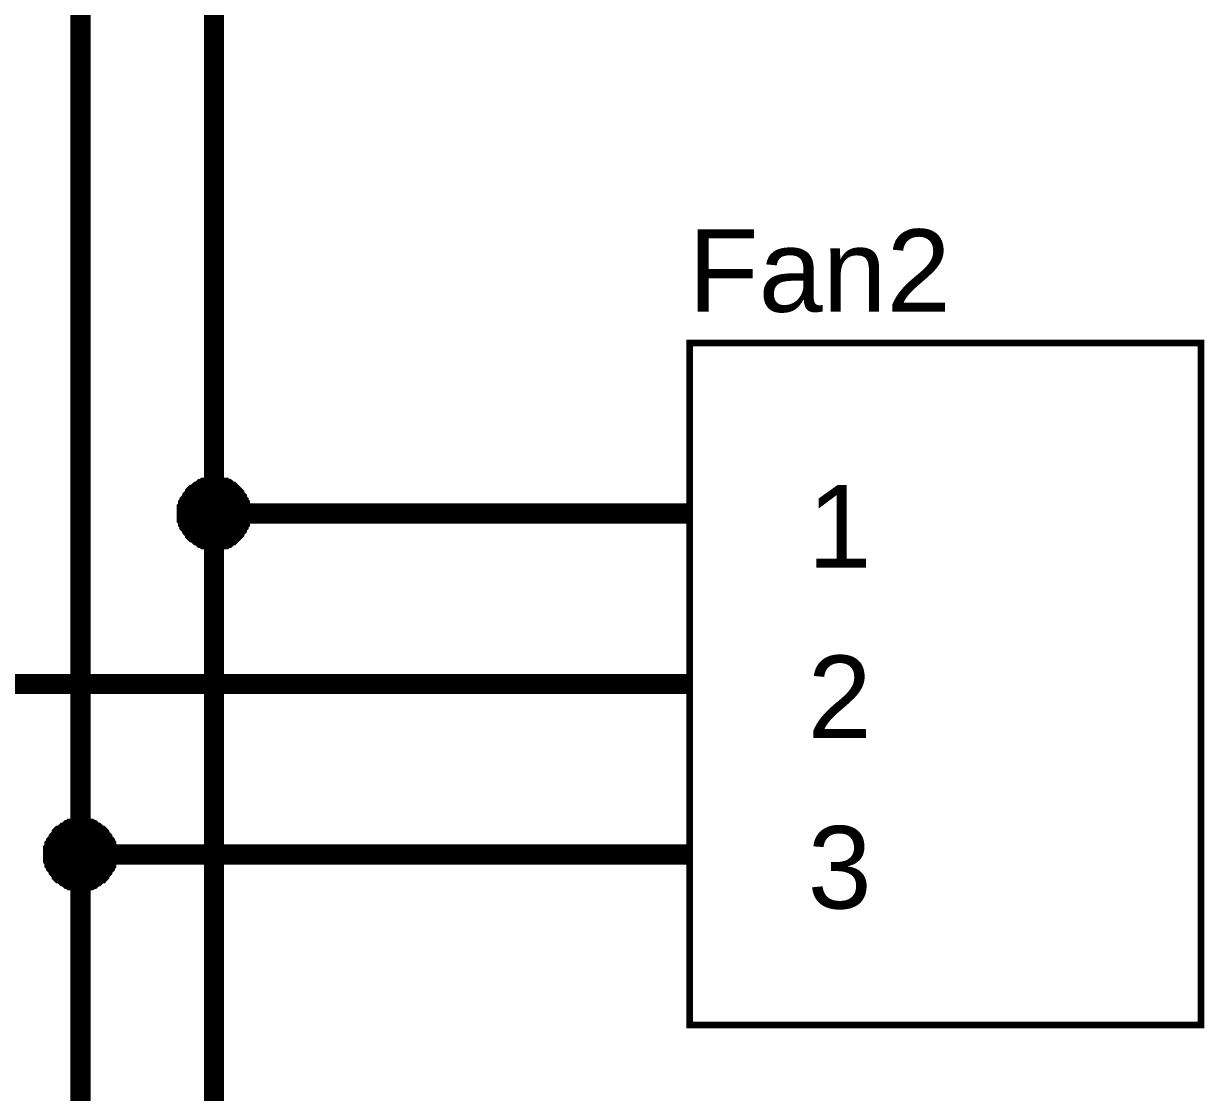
# Model space of a CAD drawing. Header units: millimetres. Extents: x 0 to 594, y 0 to 420.
# Drawn here: x 532.43 to 550.02, y 293.35 to 309.27 of the extents above; entities that cross this region are included whole.
import ezdxf

# ---------------------------------------------------------------- set-up
doc = ezdxf.new("R2010")
doc.units = ezdxf.units.MM
doc.layers.add('Sheet', color=255, linetype='Continuous')
doc.styles.get("Standard").update_dxf_attribs({"font": 'arial.ttf'})

msp = doc.modelspace()

# ---------------------------------------------------------------- linework, layer by layer
at = {"layer": 'Sheet', "color": 0}
for points, const_width in [([(537.275, 317.424), (535.265, 317.424), (535.265, 301.972)], 0.3), ([(533.275, 296.891), (533.275, 312.344)], 0.3), ([(534.757, 301.972), (534.757, 301.993), (534.757, 302.014), (534.757, 302.056), (534.757, 302.077), (534.778, 302.099), (534.778, 302.12), (534.778, 302.141), (534.799, 302.162), (534.799, 302.183), (534.82, 302.204), (534.841, 302.226), (534.841, 302.247), (534.862, 302.268), (534.884, 302.289), (534.884, 302.31), (534.905, 302.331), (534.926, 302.353), (534.947, 302.353), (534.968, 302.374), (534.989, 302.395), (535.011, 302.395), (535.032, 302.416), (535.053, 302.437), (535.074, 302.437), (535.095, 302.458), (535.116, 302.458), (535.138, 302.458), (535.159, 302.48), (535.18, 302.48), (535.222, 302.48), (535.243, 302.48), (535.265, 302.48)], 0.0991), ([(534.757, 301.972), (534.757, 301.993), (534.757, 302.014), (534.757, 302.056), (534.757, 302.077), (534.778, 302.099), (534.778, 302.12), (534.778, 302.141), (534.799, 302.162), (534.799, 302.183), (534.82, 302.204), (534.841, 302.226), (534.841, 302.247), (534.862, 302.268), (534.884, 302.289), (534.884, 302.31), (534.905, 302.331), (534.926, 302.353), (534.947, 302.353), (534.968, 302.374), (534.989, 302.395), (535.011, 302.395), (535.032, 302.416), (535.053, 302.437), (535.074, 302.437), (535.095, 302.458), (535.116, 302.458), (535.138, 302.458), (535.159, 302.48), (535.18, 302.48), (535.222, 302.48), (535.243, 302.48), (535.265, 302.48)], 0.0991), ([(534.757, 301.972), (534.757, 301.993), (534.757, 302.014), (534.757, 302.056), (534.757, 302.077), (534.778, 302.099), (534.778, 302.12), (534.778, 302.141), (534.799, 302.162), (534.799, 302.183), (534.82, 302.204), (534.841, 302.226), (534.841, 302.247), (534.862, 302.268), (534.884, 302.289), (534.884, 302.31), (534.905, 302.331), (534.926, 302.353), (534.947, 302.353), (534.968, 302.374), (534.989, 302.395), (535.011, 302.395), (535.032, 302.416), (535.053, 302.437), (535.074, 302.437), (535.095, 302.458), (535.116, 302.458), (535.138, 302.458), (535.159, 302.48), (535.18, 302.48), (535.222, 302.48), (535.243, 302.48), (535.265, 302.48)], 0.0991), ([(534.757, 301.972), (534.757, 301.993), (534.757, 302.014), (534.757, 302.056), (534.757, 302.077), (534.778, 302.099), (534.778, 302.12), (534.778, 302.141), (534.799, 302.162), (534.799, 302.183), (534.82, 302.204), (534.841, 302.226), (534.841, 302.247), (534.862, 302.268), (534.884, 302.289), (534.884, 302.31), (534.905, 302.331), (534.926, 302.353), (534.947, 302.353), (534.968, 302.374), (534.989, 302.395), (535.011, 302.395), (535.032, 302.416), (535.053, 302.437), (535.074, 302.437), (535.095, 302.458), (535.116, 302.458), (535.138, 302.458), (535.159, 302.48), (535.18, 302.48), (535.222, 302.48), (535.243, 302.48), (535.265, 302.48)], 0.0991), ([(534.757, 301.972), (534.757, 301.993), (534.757, 302.014), (534.757, 302.056), (534.757, 302.077), (534.778, 302.099), (534.778, 302.12), (534.778, 302.141), (534.799, 302.162), (534.799, 302.183), (534.82, 302.204), (534.841, 302.226), (534.841, 302.247), (534.862, 302.268), (534.884, 302.289), (534.884, 302.31), (534.905, 302.331), (534.926, 302.353), (534.947, 302.353), (534.968, 302.374), (534.989, 302.395), (535.011, 302.395), (535.032, 302.416), (535.053, 302.437), (535.074, 302.437), (535.095, 302.458), (535.116, 302.458), (535.138, 302.458), (535.159, 302.48), (535.18, 302.48), (535.222, 302.48), (535.243, 302.48), (535.265, 302.48)], 0.0991), ([(534.757, 301.972), (534.757, 301.993), (534.757, 302.014), (534.757, 302.056), (534.757, 302.077), (534.778, 302.099), (534.778, 302.12), (534.778, 302.141), (534.799, 302.162), (534.799, 302.183), (534.82, 302.204), (534.841, 302.226), (534.841, 302.247), (534.862, 302.268), (534.884, 302.289), (534.884, 302.31), (534.905, 302.331), (534.926, 302.353), (534.947, 302.353), (534.968, 302.374), (534.989, 302.395), (535.011, 302.395), (535.032, 302.416), (535.053, 302.437), (535.074, 302.437), (535.095, 302.458), (535.116, 302.458), (535.138, 302.458), (535.159, 302.48), (535.18, 302.48), (535.222, 302.48), (535.243, 302.48), (535.265, 302.48)], 0.0991), ([(534.757, 301.972), (534.757, 301.993), (534.757, 302.014), (534.757, 302.056), (534.757, 302.077), (534.778, 302.099), (534.778, 302.12), (534.778, 302.141), (534.799, 302.162), (534.799, 302.183), (534.82, 302.204), (534.841, 302.226), (534.841, 302.247), (534.862, 302.268), (534.884, 302.289), (534.884, 302.31), (534.905, 302.331), (534.926, 302.353), (534.947, 302.353), (534.968, 302.374), (534.989, 302.395), (535.011, 302.395), (535.032, 302.416), (535.053, 302.437), (535.074, 302.437), (535.095, 302.458), (535.116, 302.458), (535.138, 302.458), (535.159, 302.48), (535.18, 302.48), (535.222, 302.48), (535.243, 302.48), (535.265, 302.48)], 0.0991), ([(534.757, 301.972), (534.757, 301.993), (534.757, 302.014), (534.757, 302.056), (534.757, 302.077), (534.778, 302.099), (534.778, 302.12), (534.778, 302.141), (534.799, 302.162), (534.799, 302.183), (534.82, 302.204), (534.841, 302.226), (534.841, 302.247), (534.862, 302.268), (534.884, 302.289), (534.884, 302.31), (534.905, 302.331), (534.926, 302.353), (534.947, 302.353), (534.968, 302.374), (534.989, 302.395), (535.011, 302.395), (535.032, 302.416), (535.053, 302.437), (535.074, 302.437), (535.095, 302.458), (535.116, 302.458), (535.138, 302.458), (535.159, 302.48), (535.18, 302.48), (535.222, 302.48), (535.243, 302.48), (535.265, 302.48)], 0.0991), ([(535.265, 302.48), (535.265, 302.48)], 0.0991), ([(535.265, 302.48), (535.286, 302.48), (535.328, 302.48), (535.349, 302.48), (535.37, 302.48), (535.392, 302.458), (535.413, 302.458), (535.455, 302.458), (535.476, 302.437), (535.497, 302.437), (535.519, 302.416), (535.54, 302.395), (535.561, 302.395), (535.582, 302.374), (535.603, 302.353), (535.603, 302.353), (535.624, 302.331), (535.646, 302.31), (535.667, 302.289), (535.667, 302.268), (535.688, 302.247), (535.709, 302.226), (535.709, 302.204), (535.73, 302.183), (535.73, 302.162), (535.751, 302.141), (535.751, 302.12), (535.751, 302.099), (535.773, 302.077), (535.773, 302.056), (535.773, 302.014), (535.773, 301.993), (535.773, 301.972)], 0.0991), ([(535.265, 302.48), (535.265, 302.48)], 0.0991), ([(535.265, 302.48), (535.286, 302.48), (535.328, 302.48), (535.349, 302.48), (535.37, 302.48), (535.392, 302.458), (535.413, 302.458), (535.455, 302.458), (535.476, 302.437), (535.497, 302.437), (535.519, 302.416), (535.54, 302.395), (535.561, 302.395), (535.582, 302.374), (535.603, 302.353), (535.603, 302.353), (535.624, 302.331), (535.646, 302.31), (535.667, 302.289), (535.667, 302.268), (535.688, 302.247), (535.709, 302.226), (535.709, 302.204), (535.73, 302.183), (535.73, 302.162), (535.751, 302.141), (535.751, 302.12), (535.751, 302.099), (535.773, 302.077), (535.773, 302.056), (535.773, 302.014), (535.773, 301.993), (535.773, 301.972)], 0.0991), ([(535.265, 302.48), (535.265, 302.48)], 0.0991), ([(535.265, 302.48), (535.286, 302.48), (535.328, 302.48), (535.349, 302.48), (535.37, 302.48), (535.392, 302.458), (535.413, 302.458), (535.455, 302.458), (535.476, 302.437), (535.497, 302.437), (535.519, 302.416), (535.54, 302.395), (535.561, 302.395), (535.582, 302.374), (535.603, 302.353), (535.603, 302.353), (535.624, 302.331), (535.646, 302.31), (535.667, 302.289), (535.667, 302.268), (535.688, 302.247), (535.709, 302.226), (535.709, 302.204), (535.73, 302.183), (535.73, 302.162), (535.751, 302.141), (535.751, 302.12), (535.751, 302.099), (535.773, 302.077), (535.773, 302.056), (535.773, 302.014), (535.773, 301.993), (535.773, 301.972)], 0.0991), ([(535.265, 302.48), (535.265, 302.48)], 0.0991), ([(535.265, 302.48), (535.286, 302.48), (535.328, 302.48), (535.349, 302.48), (535.37, 302.48), (535.392, 302.458), (535.413, 302.458), (535.455, 302.458), (535.476, 302.437), (535.497, 302.437), (535.519, 302.416), (535.54, 302.395), (535.561, 302.395), (535.582, 302.374), (535.603, 302.353), (535.603, 302.353), (535.624, 302.331), (535.646, 302.31), (535.667, 302.289), (535.667, 302.268), (535.688, 302.247), (535.709, 302.226), (535.709, 302.204), (535.73, 302.183), (535.73, 302.162), (535.751, 302.141), (535.751, 302.12), (535.751, 302.099), (535.773, 302.077), (535.773, 302.056), (535.773, 302.014), (535.773, 301.993), (535.773, 301.972)], 0.0991), ([(535.265, 302.48), (535.265, 302.48)], 0.0991), ([(535.265, 302.48), (535.286, 302.48), (535.328, 302.48), (535.349, 302.48), (535.37, 302.48), (535.392, 302.458), (535.413, 302.458), (535.455, 302.458), (535.476, 302.437), (535.497, 302.437), (535.519, 302.416), (535.54, 302.395), (535.561, 302.395), (535.582, 302.374), (535.603, 302.353), (535.603, 302.353), (535.624, 302.331), (535.646, 302.31), (535.667, 302.289), (535.667, 302.268), (535.688, 302.247), (535.709, 302.226), (535.709, 302.204), (535.73, 302.183), (535.73, 302.162), (535.751, 302.141), (535.751, 302.12), (535.751, 302.099), (535.773, 302.077), (535.773, 302.056), (535.773, 302.014), (535.773, 301.993), (535.773, 301.972)], 0.0991), ([(535.265, 302.48), (535.265, 302.48)], 0.0991), ([(535.265, 302.48), (535.286, 302.48), (535.328, 302.48), (535.349, 302.48), (535.37, 302.48), (535.392, 302.458), (535.413, 302.458), (535.455, 302.458), (535.476, 302.437), (535.497, 302.437), (535.519, 302.416), (535.54, 302.395), (535.561, 302.395), (535.582, 302.374), (535.603, 302.353), (535.603, 302.353), (535.624, 302.331), (535.646, 302.31), (535.667, 302.289), (535.667, 302.268), (535.688, 302.247), (535.709, 302.226), (535.709, 302.204), (535.73, 302.183), (535.73, 302.162), (535.751, 302.141), (535.751, 302.12), (535.751, 302.099), (535.773, 302.077), (535.773, 302.056), (535.773, 302.014), (535.773, 301.993), (535.773, 301.972)], 0.0991), ([(535.265, 302.48), (535.265, 302.48)], 0.0991), ([(535.265, 302.48), (535.286, 302.48), (535.328, 302.48), (535.349, 302.48), (535.37, 302.48), (535.392, 302.458), (535.413, 302.458), (535.455, 302.458), (535.476, 302.437), (535.497, 302.437), (535.519, 302.416), (535.54, 302.395), (535.561, 302.395), (535.582, 302.374), (535.603, 302.353), (535.603, 302.353), (535.624, 302.331), (535.646, 302.31), (535.667, 302.289), (535.667, 302.268), (535.688, 302.247), (535.709, 302.226), (535.709, 302.204), (535.73, 302.183), (535.73, 302.162), (535.751, 302.141), (535.751, 302.12), (535.751, 302.099), (535.773, 302.077), (535.773, 302.056), (535.773, 302.014), (535.773, 301.993), (535.773, 301.972)], 0.0991), ([(535.265, 302.48), (535.265, 302.48)], 0.0991), ([(535.265, 302.48), (535.286, 302.48), (535.328, 302.48), (535.349, 302.48), (535.37, 302.48), (535.392, 302.458), (535.413, 302.458), (535.455, 302.458), (535.476, 302.437), (535.497, 302.437), (535.519, 302.416), (535.54, 302.395), (535.561, 302.395), (535.582, 302.374), (535.603, 302.353), (535.603, 302.353), (535.624, 302.331), (535.646, 302.31), (535.667, 302.289), (535.667, 302.268), (535.688, 302.247), (535.709, 302.226), (535.709, 302.204), (535.73, 302.183), (535.73, 302.162), (535.751, 302.141), (535.751, 302.12), (535.751, 302.099), (535.773, 302.077), (535.773, 302.056), (535.773, 302.014), (535.773, 301.993), (535.773, 301.972)], 0.0991), ([(535.265, 301.464), (535.243, 301.464), (535.222, 301.464), (535.18, 301.464), (535.159, 301.464), (535.138, 301.485), (535.116, 301.485), (535.095, 301.485), (535.074, 301.506), (535.053, 301.506), (535.032, 301.527), (535.011, 301.548), (534.989, 301.548), (534.968, 301.569), (534.947, 301.591), (534.926, 301.591), (534.905, 301.612), (534.884, 301.633), (534.884, 301.654), (534.862, 301.675), (534.841, 301.696), (534.841, 301.718), (534.82, 301.739), (534.799, 301.76), (534.799, 301.781), (534.778, 301.802), (534.778, 301.823), (534.778, 301.845), (534.757, 301.866), (534.757, 301.887), (534.757, 301.929), (534.757, 301.95), (534.757, 301.972)], 0.0991), ([(534.757, 301.972), (534.757, 301.972)], 0.0991), ([(535.265, 301.464), (535.243, 301.464), (535.222, 301.464), (535.18, 301.464), (535.159, 301.464), (535.138, 301.485), (535.116, 301.485), (535.095, 301.485), (535.074, 301.506), (535.053, 301.506), (535.032, 301.527), (535.011, 301.548), (534.989, 301.548), (534.968, 301.569), (534.947, 301.591), (534.926, 301.591), (534.905, 301.612), (534.884, 301.633), (534.884, 301.654), (534.862, 301.675), (534.841, 301.696), (534.841, 301.718), (534.82, 301.739), (534.799, 301.76), (534.799, 301.781), (534.778, 301.802), (534.778, 301.823), (534.778, 301.845), (534.757, 301.866), (534.757, 301.887), (534.757, 301.929), (534.757, 301.95), (534.757, 301.972)], 0.0991), ([(534.757, 301.972), (534.757, 301.972)], 0.0991), ([(535.265, 301.464), (535.243, 301.464), (535.222, 301.464), (535.18, 301.464), (535.159, 301.464), (535.138, 301.485), (535.116, 301.485), (535.095, 301.485), (535.074, 301.506), (535.053, 301.506), (535.032, 301.527), (535.011, 301.548), (534.989, 301.548), (534.968, 301.569), (534.947, 301.591), (534.926, 301.591), (534.905, 301.612), (534.884, 301.633), (534.884, 301.654), (534.862, 301.675), (534.841, 301.696), (534.841, 301.718), (534.82, 301.739), (534.799, 301.76), (534.799, 301.781), (534.778, 301.802), (534.778, 301.823), (534.778, 301.845), (534.757, 301.866), (534.757, 301.887), (534.757, 301.929), (534.757, 301.95), (534.757, 301.972)], 0.0991), ([(534.757, 301.972), (534.757, 301.972)], 0.0991), ([(535.265, 301.464), (535.243, 301.464), (535.222, 301.464), (535.18, 301.464), (535.159, 301.464), (535.138, 301.485), (535.116, 301.485), (535.095, 301.485), (535.074, 301.506), (535.053, 301.506), (535.032, 301.527), (535.011, 301.548), (534.989, 301.548), (534.968, 301.569), (534.947, 301.591), (534.926, 301.591), (534.905, 301.612), (534.884, 301.633), (534.884, 301.654), (534.862, 301.675), (534.841, 301.696), (534.841, 301.718), (534.82, 301.739), (534.799, 301.76), (534.799, 301.781), (534.778, 301.802), (534.778, 301.823), (534.778, 301.845), (534.757, 301.866), (534.757, 301.887), (534.757, 301.929), (534.757, 301.95), (534.757, 301.972)], 0.0991), ([(534.757, 301.972), (534.757, 301.972)], 0.0991), ([(535.265, 301.464), (535.243, 301.464), (535.222, 301.464), (535.18, 301.464), (535.159, 301.464), (535.138, 301.485), (535.116, 301.485), (535.095, 301.485), (535.074, 301.506), (535.053, 301.506), (535.032, 301.527), (535.011, 301.548), (534.989, 301.548), (534.968, 301.569), (534.947, 301.591), (534.926, 301.591), (534.905, 301.612), (534.884, 301.633), (534.884, 301.654), (534.862, 301.675), (534.841, 301.696), (534.841, 301.718), (534.82, 301.739), (534.799, 301.76), (534.799, 301.781), (534.778, 301.802), (534.778, 301.823), (534.778, 301.845), (534.757, 301.866), (534.757, 301.887), (534.757, 301.929), (534.757, 301.95), (534.757, 301.972)], 0.0991), ([(534.757, 301.972), (534.757, 301.972)], 0.0991), ([(535.265, 301.464), (535.243, 301.464), (535.222, 301.464), (535.18, 301.464), (535.159, 301.464), (535.138, 301.485), (535.116, 301.485), (535.095, 301.485), (535.074, 301.506), (535.053, 301.506), (535.032, 301.527), (535.011, 301.548), (534.989, 301.548), (534.968, 301.569), (534.947, 301.591), (534.926, 301.591), (534.905, 301.612), (534.884, 301.633), (534.884, 301.654), (534.862, 301.675), (534.841, 301.696), (534.841, 301.718), (534.82, 301.739), (534.799, 301.76), (534.799, 301.781), (534.778, 301.802), (534.778, 301.823), (534.778, 301.845), (534.757, 301.866), (534.757, 301.887), (534.757, 301.929), (534.757, 301.95), (534.757, 301.972)], 0.0991), ([(534.757, 301.972), (534.757, 301.972)], 0.0991), ([(535.265, 301.464), (535.243, 301.464), (535.222, 301.464), (535.18, 301.464), (535.159, 301.464), (535.138, 301.485), (535.116, 301.485), (535.095, 301.485), (535.074, 301.506), (535.053, 301.506), (535.032, 301.527), (535.011, 301.548), (534.989, 301.548), (534.968, 301.569), (534.947, 301.591), (534.926, 301.591), (534.905, 301.612), (534.884, 301.633), (534.884, 301.654), (534.862, 301.675), (534.841, 301.696), (534.841, 301.718), (534.82, 301.739), (534.799, 301.76), (534.799, 301.781), (534.778, 301.802), (534.778, 301.823), (534.778, 301.845), (534.757, 301.866), (534.757, 301.887), (534.757, 301.929), (534.757, 301.95), (534.757, 301.972)], 0.0991), ([(534.757, 301.972), (534.757, 301.972)], 0.0991), ([(535.265, 301.464), (535.243, 301.464), (535.222, 301.464), (535.18, 301.464), (535.159, 301.464), (535.138, 301.485), (535.116, 301.485), (535.095, 301.485), (535.074, 301.506), (535.053, 301.506), (535.032, 301.527), (535.011, 301.548), (534.989, 301.548), (534.968, 301.569), (534.947, 301.591), (534.926, 301.591), (534.905, 301.612), (534.884, 301.633), (534.884, 301.654), (534.862, 301.675), (534.841, 301.696), (534.841, 301.718), (534.82, 301.739), (534.799, 301.76), (534.799, 301.781), (534.778, 301.802), (534.778, 301.823), (534.778, 301.845), (534.757, 301.866), (534.757, 301.887), (534.757, 301.929), (534.757, 301.95), (534.757, 301.972)], 0.0991), ([(534.757, 301.972), (534.757, 301.972)], 0.0991), ([(537.275, 287.43), (535.265, 287.43), (535.265, 301.972), (537.275, 301.972)], 0.3), ([(535.773, 301.972), (535.773, 301.95), (535.773, 301.929), (535.773, 301.887), (535.773, 301.866), (535.751, 301.845), (535.751, 301.823), (535.751, 301.802), (535.73, 301.781), (535.73, 301.76), (535.709, 301.739), (535.709, 301.718), (535.688, 301.696), (535.667, 301.675), (535.667, 301.654), (535.646, 301.633), (535.624, 301.612), (535.603, 301.591), (535.603, 301.591), (535.582, 301.569), (535.561, 301.548), (535.54, 301.548), (535.519, 301.527), (535.497, 301.506), (535.476, 301.506), (535.455, 301.485), (535.413, 301.485), (535.392, 301.485), (535.37, 301.464), (535.349, 301.464), (535.328, 301.464), (535.286, 301.464), (535.265, 301.464)], 0.0991), ([(535.773, 301.972), (535.773, 301.95), (535.773, 301.929), (535.773, 301.887), (535.773, 301.866), (535.751, 301.845), (535.751, 301.823), (535.751, 301.802), (535.73, 301.781), (535.73, 301.76), (535.709, 301.739), (535.709, 301.718), (535.688, 301.696), (535.667, 301.675), (535.667, 301.654), (535.646, 301.633), (535.624, 301.612), (535.603, 301.591), (535.603, 301.591), (535.582, 301.569), (535.561, 301.548), (535.54, 301.548), (535.519, 301.527), (535.497, 301.506), (535.476, 301.506), (535.455, 301.485), (535.413, 301.485), (535.392, 301.485), (535.37, 301.464), (535.349, 301.464), (535.328, 301.464), (535.286, 301.464), (535.265, 301.464)], 0.0991), ([(535.773, 301.972), (535.773, 301.95), (535.773, 301.929), (535.773, 301.887), (535.773, 301.866), (535.751, 301.845), (535.751, 301.823), (535.751, 301.802), (535.73, 301.781), (535.73, 301.76), (535.709, 301.739), (535.709, 301.718), (535.688, 301.696), (535.667, 301.675), (535.667, 301.654), (535.646, 301.633), (535.624, 301.612), (535.603, 301.591), (535.603, 301.591), (535.582, 301.569), (535.561, 301.548), (535.54, 301.548), (535.519, 301.527), (535.497, 301.506), (535.476, 301.506), (535.455, 301.485), (535.413, 301.485), (535.392, 301.485), (535.37, 301.464), (535.349, 301.464), (535.328, 301.464), (535.286, 301.464), (535.265, 301.464)], 0.0991), ([(535.773, 301.972), (535.773, 301.95), (535.773, 301.929), (535.773, 301.887), (535.773, 301.866), (535.751, 301.845), (535.751, 301.823), (535.751, 301.802), (535.73, 301.781), (535.73, 301.76), (535.709, 301.739), (535.709, 301.718), (535.688, 301.696), (535.667, 301.675), (535.667, 301.654), (535.646, 301.633), (535.624, 301.612), (535.603, 301.591), (535.603, 301.591), (535.582, 301.569), (535.561, 301.548), (535.54, 301.548), (535.519, 301.527), (535.497, 301.506), (535.476, 301.506), (535.455, 301.485), (535.413, 301.485), (535.392, 301.485), (535.37, 301.464), (535.349, 301.464), (535.328, 301.464), (535.286, 301.464), (535.265, 301.464)], 0.0991), ([(535.773, 301.972), (535.773, 301.95), (535.773, 301.929), (535.773, 301.887), (535.773, 301.866), (535.751, 301.845), (535.751, 301.823), (535.751, 301.802), (535.73, 301.781), (535.73, 301.76), (535.709, 301.739), (535.709, 301.718), (535.688, 301.696), (535.667, 301.675), (535.667, 301.654), (535.646, 301.633), (535.624, 301.612), (535.603, 301.591), (535.603, 301.591), (535.582, 301.569), (535.561, 301.548), (535.54, 301.548), (535.519, 301.527), (535.497, 301.506), (535.476, 301.506), (535.455, 301.485), (535.413, 301.485), (535.392, 301.485), (535.37, 301.464), (535.349, 301.464), (535.328, 301.464), (535.286, 301.464), (535.265, 301.464)], 0.0991), ([(535.773, 301.972), (535.773, 301.95), (535.773, 301.929), (535.773, 301.887), (535.773, 301.866), (535.751, 301.845), (535.751, 301.823), (535.751, 301.802), (535.73, 301.781), (535.73, 301.76), (535.709, 301.739), (535.709, 301.718), (535.688, 301.696), (535.667, 301.675), (535.667, 301.654), (535.646, 301.633), (535.624, 301.612), (535.603, 301.591), (535.603, 301.591), (535.582, 301.569), (535.561, 301.548), (535.54, 301.548), (535.519, 301.527), (535.497, 301.506), (535.476, 301.506), (535.455, 301.485), (535.413, 301.485), (535.392, 301.485), (535.37, 301.464), (535.349, 301.464), (535.328, 301.464), (535.286, 301.464), (535.265, 301.464)], 0.0991), ([(535.773, 301.972), (535.773, 301.95), (535.773, 301.929), (535.773, 301.887), (535.773, 301.866), (535.751, 301.845), (535.751, 301.823), (535.751, 301.802), (535.73, 301.781), (535.73, 301.76), (535.709, 301.739), (535.709, 301.718), (535.688, 301.696), (535.667, 301.675), (535.667, 301.654), (535.646, 301.633), (535.624, 301.612), (535.603, 301.591), (535.603, 301.591), (535.582, 301.569), (535.561, 301.548), (535.54, 301.548), (535.519, 301.527), (535.497, 301.506), (535.476, 301.506), (535.455, 301.485), (535.413, 301.485), (535.392, 301.485), (535.37, 301.464), (535.349, 301.464), (535.328, 301.464), (535.286, 301.464), (535.265, 301.464)], 0.0991), ([(535.773, 301.972), (535.773, 301.95), (535.773, 301.929), (535.773, 301.887), (535.773, 301.866), (535.751, 301.845), (535.751, 301.823), (535.751, 301.802), (535.73, 301.781), (535.73, 301.76), (535.709, 301.739), (535.709, 301.718), (535.688, 301.696), (535.667, 301.675), (535.667, 301.654), (535.646, 301.633), (535.624, 301.612), (535.603, 301.591), (535.603, 301.591), (535.582, 301.569), (535.561, 301.548), (535.54, 301.548), (535.519, 301.527), (535.497, 301.506), (535.476, 301.506), (535.455, 301.485), (535.413, 301.485), (535.392, 301.485), (535.37, 301.464), (535.349, 301.464), (535.328, 301.464), (535.286, 301.464), (535.265, 301.464)], 0.0991), ([(535.773, 301.972), (535.773, 301.972), (535.773, 301.972), (535.773, 301.972), (535.773, 301.972), (535.773, 301.972), (535.773, 301.972), (535.773, 301.972), (535.773, 301.972), (535.773, 301.972), (535.773, 301.972), (535.773, 301.972), (535.773, 301.972), (535.773, 301.972), (535.773, 301.972), (535.773, 301.972), (535.773, 301.972), (535.773, 301.972), (535.773, 301.972), (535.773, 301.972), (535.773, 301.972), (535.773, 301.972), (535.773, 301.972), (535.773, 301.972), (535.773, 301.972), (535.773, 301.972), (535.773, 301.972), (535.773, 301.972), (535.773, 301.972), (535.773, 301.972), (535.773, 301.972), (535.773, 301.972), (535.773, 301.972)], 0.0991), ([(535.773, 301.972), (535.773, 301.972)], 0.0991), ([(535.773, 301.972), (535.773, 301.972), (535.773, 301.972), (535.773, 301.972), (535.773, 301.972), (535.773, 301.972), (535.773, 301.972), (535.773, 301.972), (535.773, 301.972), (535.773, 301.972), (535.773, 301.972), (535.773, 301.972), (535.773, 301.972), (535.773, 301.972), (535.773, 301.972), (535.773, 301.972), (535.773, 301.972), (535.773, 301.972), (535.773, 301.972), (535.773, 301.972), (535.773, 301.972), (535.773, 301.972), (535.773, 301.972), (535.773, 301.972), (535.773, 301.972), (535.773, 301.972), (535.773, 301.972), (535.773, 301.972), (535.773, 301.972), (535.773, 301.972), (535.773, 301.972), (535.773, 301.972), (535.773, 301.972)], 0.0991), ([(535.773, 301.972), (535.773, 301.972)], 0.0991), ([(535.773, 301.972), (535.773, 301.972), (535.773, 301.972), (535.773, 301.972), (535.773, 301.972), (535.773, 301.972), (535.773, 301.972), (535.773, 301.972), (535.773, 301.972), (535.773, 301.972), (535.773, 301.972), (535.773, 301.972), (535.773, 301.972), (535.773, 301.972), (535.773, 301.972), (535.773, 301.972), (535.773, 301.972), (535.773, 301.972), (535.773, 301.972), (535.773, 301.972), (535.773, 301.972), (535.773, 301.972), (535.773, 301.972), (535.773, 301.972), (535.773, 301.972), (535.773, 301.972), (535.773, 301.972), (535.773, 301.972), (535.773, 301.972), (535.773, 301.972), (535.773, 301.972), (535.773, 301.972), (535.773, 301.972)], 0.0991), ([(535.773, 301.972), (535.773, 301.972)], 0.0991), ([(535.773, 301.972), (535.773, 301.972), (535.773, 301.972), (535.773, 301.972), (535.773, 301.972), (535.773, 301.972), (535.773, 301.972), (535.773, 301.972), (535.773, 301.972), (535.773, 301.972), (535.773, 301.972), (535.773, 301.972), (535.773, 301.972), (535.773, 301.972), (535.773, 301.972), (535.773, 301.972), (535.773, 301.972), (535.773, 301.972), (535.773, 301.972), (535.773, 301.972), (535.773, 301.972), (535.773, 301.972), (535.773, 301.972), (535.773, 301.972), (535.773, 301.972), (535.773, 301.972), (535.773, 301.972), (535.773, 301.972), (535.773, 301.972), (535.773, 301.972), (535.773, 301.972), (535.773, 301.972), (535.773, 301.972)], 0.0991), ([(535.773, 301.972), (535.773, 301.972)], 0.0991), ([(535.773, 301.972), (535.773, 301.972), (535.773, 301.972), (535.773, 301.972), (535.773, 301.972), (535.773, 301.972), (535.773, 301.972), (535.773, 301.972), (535.773, 301.972), (535.773, 301.972), (535.773, 301.972), (535.773, 301.972), (535.773, 301.972), (535.773, 301.972), (535.773, 301.972), (535.773, 301.972), (535.773, 301.972), (535.773, 301.972), (535.773, 301.972), (535.773, 301.972), (535.773, 301.972), (535.773, 301.972), (535.773, 301.972), (535.773, 301.972), (535.773, 301.972), (535.773, 301.972), (535.773, 301.972), (535.773, 301.972), (535.773, 301.972), (535.773, 301.972), (535.773, 301.972), (535.773, 301.972), (535.773, 301.972)], 0.0991), ([(535.773, 301.972), (535.773, 301.972)], 0.0991), ([(535.773, 301.972), (535.773, 301.972), (535.773, 301.972), (535.773, 301.972), (535.773, 301.972), (535.773, 301.972), (535.773, 301.972), (535.773, 301.972), (535.773, 301.972), (535.773, 301.972), (535.773, 301.972), (535.773, 301.972), (535.773, 301.972), (535.773, 301.972), (535.773, 301.972), (535.773, 301.972), (535.773, 301.972), (535.773, 301.972), (535.773, 301.972), (535.773, 301.972), (535.773, 301.972), (535.773, 301.972), (535.773, 301.972), (535.773, 301.972), (535.773, 301.972), (535.773, 301.972), (535.773, 301.972), (535.773, 301.972), (535.773, 301.972), (535.773, 301.972), (535.773, 301.972), (535.773, 301.972), (535.773, 301.972)], 0.0991), ([(535.773, 301.972), (535.773, 301.972)], 0.0991), ([(535.773, 301.972), (535.773, 301.972), (535.773, 301.972), (535.773, 301.972), (535.773, 301.972), (535.773, 301.972), (535.773, 301.972), (535.773, 301.972), (535.773, 301.972), (535.773, 301.972), (535.773, 301.972), (535.773, 301.972), (535.773, 301.972), (535.773, 301.972), (535.773, 301.972), (535.773, 301.972), (535.773, 301.972), (535.773, 301.972), (535.773, 301.972), (535.773, 301.972), (535.773, 301.972), (535.773, 301.972), (535.773, 301.972), (535.773, 301.972), (535.773, 301.972), (535.773, 301.972), (535.773, 301.972), (535.773, 301.972), (535.773, 301.972), (535.773, 301.972), (535.773, 301.972), (535.773, 301.972), (535.773, 301.972)], 0.0991), ([(535.773, 301.972), (535.773, 301.972)], 0.0991), ([(535.773, 301.972), (535.773, 301.972), (535.773, 301.972), (535.773, 301.972), (535.773, 301.972), (535.773, 301.972), (535.773, 301.972), (535.773, 301.972), (535.773, 301.972), (535.773, 301.972), (535.773, 301.972), (535.773, 301.972), (535.773, 301.972), (535.773, 301.972), (535.773, 301.972), (535.773, 301.972), (535.773, 301.972), (535.773, 301.972), (535.773, 301.972), (535.773, 301.972), (535.773, 301.972), (535.773, 301.972), (535.773, 301.972), (535.773, 301.972), (535.773, 301.972), (535.773, 301.972), (535.773, 301.972), (535.773, 301.972), (535.773, 301.972), (535.773, 301.972), (535.773, 301.972), (535.773, 301.972), (535.773, 301.972)], 0.0991), ([(535.773, 301.972), (535.773, 301.972)], 0.0991), ([(542.355, 301.972), (537.275, 301.972)], 0.3), ([(520.279, 299.432), (537.275, 299.432)], 0.3), ([(542.355, 299.432), (537.275, 299.432)], 0.3), ([(532.767, 296.891), (532.767, 296.913), (532.767, 296.934), (532.767, 296.976), (532.767, 296.997), (532.788, 297.018), (532.788, 297.04), (532.788, 297.061), (532.809, 297.082), (532.809, 297.103), (532.831, 297.124), (532.852, 297.145), (532.852, 297.167), (532.873, 297.188), (532.894, 297.209), (532.894, 297.23), (532.915, 297.251), (532.936, 297.272), (532.958, 297.272), (532.979, 297.294), (533, 297.315), (533.021, 297.315), (533.042, 297.336), (533.063, 297.357), (533.085, 297.357), (533.106, 297.378), (533.127, 297.378), (533.148, 297.378), (533.169, 297.399), (533.19, 297.399), (533.233, 297.399), (533.254, 297.399), (533.275, 297.399)], 0.0991), ([(532.767, 296.891), (532.767, 296.913), (532.767, 296.934), (532.767, 296.976), (532.767, 296.997), (532.788, 297.018), (532.788, 297.04), (532.788, 297.061), (532.809, 297.082), (532.809, 297.103), (532.831, 297.124), (532.852, 297.145), (532.852, 297.167), (532.873, 297.188), (532.894, 297.209), (532.894, 297.23), (532.915, 297.251), (532.936, 297.272), (532.958, 297.272), (532.979, 297.294), (533, 297.315), (533.021, 297.315), (533.042, 297.336), (533.063, 297.357), (533.085, 297.357), (533.106, 297.378), (533.127, 297.378), (533.148, 297.378), (533.169, 297.399), (533.19, 297.399), (533.233, 297.399), (533.254, 297.399), (533.275, 297.399)], 0.0991), ([(532.767, 296.891), (532.767, 296.913), (532.767, 296.934), (532.767, 296.976), (532.767, 296.997), (532.788, 297.018), (532.788, 297.04), (532.788, 297.061), (532.809, 297.082), (532.809, 297.103), (532.831, 297.124), (532.852, 297.145), (532.852, 297.167), (532.873, 297.188), (532.894, 297.209), (532.894, 297.23), (532.915, 297.251), (532.936, 297.272), (532.958, 297.272), (532.979, 297.294), (533, 297.315), (533.021, 297.315), (533.042, 297.336), (533.063, 297.357), (533.085, 297.357), (533.106, 297.378), (533.127, 297.378), (533.148, 297.378), (533.169, 297.399), (533.19, 297.399), (533.233, 297.399), (533.254, 297.399), (533.275, 297.399)], 0.0991), ([(532.767, 296.891), (532.767, 296.913), (532.767, 296.934), (532.767, 296.976), (532.767, 296.997), (532.788, 297.018), (532.788, 297.04), (532.788, 297.061), (532.809, 297.082), (532.809, 297.103), (532.831, 297.124), (532.852, 297.145), (532.852, 297.167), (532.873, 297.188), (532.894, 297.209), (532.894, 297.23), (532.915, 297.251), (532.936, 297.272), (532.958, 297.272), (532.979, 297.294), (533, 297.315), (533.021, 297.315), (533.042, 297.336), (533.063, 297.357), (533.085, 297.357), (533.106, 297.378), (533.127, 297.378), (533.148, 297.378), (533.169, 297.399), (533.19, 297.399), (533.233, 297.399), (533.254, 297.399), (533.275, 297.399)], 0.0991), ([(532.767, 296.891), (532.767, 296.913), (532.767, 296.934), (532.767, 296.976), (532.767, 296.997), (532.788, 297.018), (532.788, 297.04), (532.788, 297.061), (532.809, 297.082), (532.809, 297.103), (532.831, 297.124), (532.852, 297.145), (532.852, 297.167), (532.873, 297.188), (532.894, 297.209), (532.894, 297.23), (532.915, 297.251), (532.936, 297.272), (532.958, 297.272), (532.979, 297.294), (533, 297.315), (533.021, 297.315), (533.042, 297.336), (533.063, 297.357), (533.085, 297.357), (533.106, 297.378), (533.127, 297.378), (533.148, 297.378), (533.169, 297.399), (533.19, 297.399), (533.233, 297.399), (533.254, 297.399), (533.275, 297.399)], 0.0991), ([(532.767, 296.891), (532.767, 296.913), (532.767, 296.934), (532.767, 296.976), (532.767, 296.997), (532.788, 297.018), (532.788, 297.04), (532.788, 297.061), (532.809, 297.082), (532.809, 297.103), (532.831, 297.124), (532.852, 297.145), (532.852, 297.167), (532.873, 297.188), (532.894, 297.209), (532.894, 297.23), (532.915, 297.251), (532.936, 297.272), (532.958, 297.272), (532.979, 297.294), (533, 297.315), (533.021, 297.315), (533.042, 297.336), (533.063, 297.357), (533.085, 297.357), (533.106, 297.378), (533.127, 297.378), (533.148, 297.378), (533.169, 297.399), (533.19, 297.399), (533.233, 297.399), (533.254, 297.399), (533.275, 297.399)], 0.0991), ([(532.767, 296.891), (532.767, 296.913), (532.767, 296.934), (532.767, 296.976), (532.767, 296.997), (532.788, 297.018), (532.788, 297.04), (532.788, 297.061), (532.809, 297.082), (532.809, 297.103), (532.831, 297.124), (532.852, 297.145), (532.852, 297.167), (532.873, 297.188), (532.894, 297.209), (532.894, 297.23), (532.915, 297.251), (532.936, 297.272), (532.958, 297.272), (532.979, 297.294), (533, 297.315), (533.021, 297.315), (533.042, 297.336), (533.063, 297.357), (533.085, 297.357), (533.106, 297.378), (533.127, 297.378), (533.148, 297.378), (533.169, 297.399), (533.19, 297.399), (533.233, 297.399), (533.254, 297.399), (533.275, 297.399)], 0.0991), ([(532.767, 296.891), (532.767, 296.913), (532.767, 296.934), (532.767, 296.976), (532.767, 296.997), (532.788, 297.018), (532.788, 297.04), (532.788, 297.061), (532.809, 297.082), (532.809, 297.103), (532.831, 297.124), (532.852, 297.145), (532.852, 297.167), (532.873, 297.188), (532.894, 297.209), (532.894, 297.23), (532.915, 297.251), (532.936, 297.272), (532.958, 297.272), (532.979, 297.294), (533, 297.315), (533.021, 297.315), (533.042, 297.336), (533.063, 297.357), (533.085, 297.357), (533.106, 297.378), (533.127, 297.378), (533.148, 297.378), (533.169, 297.399), (533.19, 297.399), (533.233, 297.399), (533.254, 297.399), (533.275, 297.399)], 0.0991), ([(533.275, 297.399), (533.275, 297.399)], 0.0991), ([(533.275, 297.399), (533.296, 297.399), (533.317, 297.399), (533.36, 297.399), (533.381, 297.399), (533.402, 297.378), (533.423, 297.378), (533.444, 297.378), (533.466, 297.357), (533.487, 297.357), (533.508, 297.336), (533.529, 297.315), (533.55, 297.315), (533.571, 297.294), (533.593, 297.272), (533.614, 297.272), (533.635, 297.251), (533.656, 297.23), (533.656, 297.209), (533.677, 297.188), (533.698, 297.167), (533.698, 297.145), (533.719, 297.124), (533.741, 297.103), (533.741, 297.082), (533.762, 297.061), (533.762, 297.04), (533.762, 297.018), (533.783, 296.997), (533.783, 296.976), (533.783, 296.934), (533.783, 296.913), (533.783, 296.891)], 0.0991), ([(533.275, 297.399), (533.275, 297.399)], 0.0991), ([(533.275, 297.399), (533.296, 297.399), (533.317, 297.399), (533.36, 297.399), (533.381, 297.399), (533.402, 297.378), (533.423, 297.378), (533.444, 297.378), (533.466, 297.357), (533.487, 297.357), (533.508, 297.336), (533.529, 297.315), (533.55, 297.315), (533.571, 297.294), (533.593, 297.272), (533.614, 297.272), (533.635, 297.251), (533.656, 297.23), (533.656, 297.209), (533.677, 297.188), (533.698, 297.167), (533.698, 297.145), (533.719, 297.124), (533.741, 297.103), (533.741, 297.082), (533.762, 297.061), (533.762, 297.04), (533.762, 297.018), (533.783, 296.997), (533.783, 296.976), (533.783, 296.934), (533.783, 296.913), (533.783, 296.891)], 0.0991), ([(533.275, 297.399), (533.275, 297.399)], 0.0991), ([(533.275, 297.399), (533.296, 297.399), (533.317, 297.399), (533.36, 297.399), (533.381, 297.399), (533.402, 297.378), (533.423, 297.378), (533.444, 297.378), (533.466, 297.357), (533.487, 297.357), (533.508, 297.336), (533.529, 297.315), (533.55, 297.315), (533.571, 297.294), (533.593, 297.272), (533.614, 297.272), (533.635, 297.251), (533.656, 297.23), (533.656, 297.209), (533.677, 297.188), (533.698, 297.167), (533.698, 297.145), (533.719, 297.124), (533.741, 297.103), (533.741, 297.082), (533.762, 297.061), (533.762, 297.04), (533.762, 297.018), (533.783, 296.997), (533.783, 296.976), (533.783, 296.934), (533.783, 296.913), (533.783, 296.891)], 0.0991), ([(533.275, 297.399), (533.275, 297.399)], 0.0991), ([(533.275, 297.399), (533.296, 297.399), (533.317, 297.399), (533.36, 297.399), (533.381, 297.399), (533.402, 297.378), (533.423, 297.378), (533.444, 297.378), (533.466, 297.357), (533.487, 297.357), (533.508, 297.336), (533.529, 297.315), (533.55, 297.315), (533.571, 297.294), (533.593, 297.272), (533.614, 297.272), (533.635, 297.251), (533.656, 297.23), (533.656, 297.209), (533.677, 297.188), (533.698, 297.167), (533.698, 297.145), (533.719, 297.124), (533.741, 297.103), (533.741, 297.082), (533.762, 297.061), (533.762, 297.04), (533.762, 297.018), (533.783, 296.997), (533.783, 296.976), (533.783, 296.934), (533.783, 296.913), (533.783, 296.891)], 0.0991), ([(533.275, 297.399), (533.275, 297.399)], 0.0991), ([(533.275, 297.399), (533.296, 297.399), (533.317, 297.399), (533.36, 297.399), (533.381, 297.399), (533.402, 297.378), (533.423, 297.378), (533.444, 297.378), (533.466, 297.357), (533.487, 297.357), (533.508, 297.336), (533.529, 297.315), (533.55, 297.315), (533.571, 297.294), (533.593, 297.272), (533.614, 297.272), (533.635, 297.251), (533.656, 297.23), (533.656, 297.209), (533.677, 297.188), (533.698, 297.167), (533.698, 297.145), (533.719, 297.124), (533.741, 297.103), (533.741, 297.082), (533.762, 297.061), (533.762, 297.04), (533.762, 297.018), (533.783, 296.997), (533.783, 296.976), (533.783, 296.934), (533.783, 296.913), (533.783, 296.891)], 0.0991), ([(533.275, 297.399), (533.275, 297.399)], 0.0991), ([(533.275, 297.399), (533.296, 297.399), (533.317, 297.399), (533.36, 297.399), (533.381, 297.399), (533.402, 297.378), (533.423, 297.378), (533.444, 297.378), (533.466, 297.357), (533.487, 297.357), (533.508, 297.336), (533.529, 297.315), (533.55, 297.315), (533.571, 297.294), (533.593, 297.272), (533.614, 297.272), (533.635, 297.251), (533.656, 297.23), (533.656, 297.209), (533.677, 297.188), (533.698, 297.167), (533.698, 297.145), (533.719, 297.124), (533.741, 297.103), (533.741, 297.082), (533.762, 297.061), (533.762, 297.04), (533.762, 297.018), (533.783, 296.997), (533.783, 296.976), (533.783, 296.934), (533.783, 296.913), (533.783, 296.891)], 0.0991), ([(533.275, 297.399), (533.275, 297.399)], 0.0991), ([(533.275, 297.399), (533.296, 297.399), (533.317, 297.399), (533.36, 297.399), (533.381, 297.399), (533.402, 297.378), (533.423, 297.378), (533.444, 297.378), (533.466, 297.357), (533.487, 297.357), (533.508, 297.336), (533.529, 297.315), (533.55, 297.315), (533.571, 297.294), (533.593, 297.272), (533.614, 297.272), (533.635, 297.251), (533.656, 297.23), (533.656, 297.209), (533.677, 297.188), (533.698, 297.167), (533.698, 297.145), (533.719, 297.124), (533.741, 297.103), (533.741, 297.082), (533.762, 297.061), (533.762, 297.04), (533.762, 297.018), (533.783, 296.997), (533.783, 296.976), (533.783, 296.934), (533.783, 296.913), (533.783, 296.891)], 0.0991), ([(533.275, 297.399), (533.275, 297.399)], 0.0991), ([(533.275, 297.399), (533.296, 297.399), (533.317, 297.399), (533.36, 297.399), (533.381, 297.399), (533.402, 297.378), (533.423, 297.378), (533.444, 297.378), (533.466, 297.357), (533.487, 297.357), (533.508, 297.336), (533.529, 297.315), (533.55, 297.315), (533.571, 297.294), (533.593, 297.272), (533.614, 297.272), (533.635, 297.251), (533.656, 297.23), (533.656, 297.209), (533.677, 297.188), (533.698, 297.167), (533.698, 297.145), (533.719, 297.124), (533.741, 297.103), (533.741, 297.082), (533.762, 297.061), (533.762, 297.04), (533.762, 297.018), (533.783, 296.997), (533.783, 296.976), (533.783, 296.934), (533.783, 296.913), (533.783, 296.891)], 0.0991), ([(537.275, 296.891), (533.275, 296.891), (533.275, 282.35)], 0.3), ([(542.355, 296.891), (537.275, 296.891)], 0.3), ([(533.275, 296.383), (533.254, 296.383), (533.233, 296.383), (533.19, 296.383), (533.169, 296.383), (533.148, 296.405), (533.127, 296.405), (533.106, 296.405), (533.085, 296.426), (533.063, 296.426), (533.042, 296.447), (533.021, 296.468), (533, 296.468), (532.979, 296.489), (532.958, 296.51), (532.936, 296.51), (532.915, 296.532), (532.894, 296.553), (532.894, 296.574), (532.873, 296.595), (532.852, 296.616), (532.852, 296.637), (532.831, 296.659), (532.809, 296.68), (532.809, 296.701), (532.788, 296.722), (532.788, 296.743), (532.788, 296.764), (532.767, 296.786), (532.767, 296.807), (532.767, 296.849), (532.767, 296.87), (532.767, 296.891)], 0.0991), ([(532.767, 296.891), (532.767, 296.891)], 0.0991), ([(533.275, 296.383), (533.254, 296.383), (533.233, 296.383), (533.19, 296.383), (533.169, 296.383), (533.148, 296.405), (533.127, 296.405), (533.106, 296.405), (533.085, 296.426), (533.063, 296.426), (533.042, 296.447), (533.021, 296.468), (533, 296.468), (532.979, 296.489), (532.958, 296.51), (532.936, 296.51), (532.915, 296.532), (532.894, 296.553), (532.894, 296.574), (532.873, 296.595), (532.852, 296.616), (532.852, 296.637), (532.831, 296.659), (532.809, 296.68), (532.809, 296.701), (532.788, 296.722), (532.788, 296.743), (532.788, 296.764), (532.767, 296.786), (532.767, 296.807), (532.767, 296.849), (532.767, 296.87), (532.767, 296.891)], 0.0991), ([(532.767, 296.891), (532.767, 296.891)], 0.0991), ([(533.275, 296.383), (533.254, 296.383), (533.233, 296.383), (533.19, 296.383), (533.169, 296.383), (533.148, 296.405), (533.127, 296.405), (533.106, 296.405), (533.085, 296.426), (533.063, 296.426), (533.042, 296.447), (533.021, 296.468), (533, 296.468), (532.979, 296.489), (532.958, 296.51), (532.936, 296.51), (532.915, 296.532), (532.894, 296.553), (532.894, 296.574), (532.873, 296.595), (532.852, 296.616), (532.852, 296.637), (532.831, 296.659), (532.809, 296.68), (532.809, 296.701), (532.788, 296.722), (532.788, 296.743), (532.788, 296.764), (532.767, 296.786), (532.767, 296.807), (532.767, 296.849), (532.767, 296.87), (532.767, 296.891)], 0.0991), ([(532.767, 296.891), (532.767, 296.891)], 0.0991), ([(533.275, 296.383), (533.254, 296.383), (533.233, 296.383), (533.19, 296.383), (533.169, 296.383), (533.148, 296.405), (533.127, 296.405), (533.106, 296.405), (533.085, 296.426), (533.063, 296.426), (533.042, 296.447), (533.021, 296.468), (533, 296.468), (532.979, 296.489), (532.958, 296.51), (532.936, 296.51), (532.915, 296.532), (532.894, 296.553), (532.894, 296.574), (532.873, 296.595), (532.852, 296.616), (532.852, 296.637), (532.831, 296.659), (532.809, 296.68), (532.809, 296.701), (532.788, 296.722), (532.788, 296.743), (532.788, 296.764), (532.767, 296.786), (532.767, 296.807), (532.767, 296.849), (532.767, 296.87), (532.767, 296.891)], 0.0991), ([(532.767, 296.891), (532.767, 296.891)], 0.0991), ([(533.275, 296.383), (533.254, 296.383), (533.233, 296.383), (533.19, 296.383), (533.169, 296.383), (533.148, 296.405), (533.127, 296.405), (533.106, 296.405), (533.085, 296.426), (533.063, 296.426), (533.042, 296.447), (533.021, 296.468), (533, 296.468), (532.979, 296.489), (532.958, 296.51), (532.936, 296.51), (532.915, 296.532), (532.894, 296.553), (532.894, 296.574), (532.873, 296.595), (532.852, 296.616), (532.852, 296.637), (532.831, 296.659), (532.809, 296.68), (532.809, 296.701), (532.788, 296.722), (532.788, 296.743), (532.788, 296.764), (532.767, 296.786), (532.767, 296.807), (532.767, 296.849), (532.767, 296.87), (532.767, 296.891)], 0.0991), ([(532.767, 296.891), (532.767, 296.891)], 0.0991), ([(533.275, 296.383), (533.254, 296.383), (533.233, 296.383), (533.19, 296.383), (533.169, 296.383), (533.148, 296.405), (533.127, 296.405), (533.106, 296.405), (533.085, 296.426), (533.063, 296.426), (533.042, 296.447), (533.021, 296.468), (533, 296.468), (532.979, 296.489), (532.958, 296.51), (532.936, 296.51), (532.915, 296.532), (532.894, 296.553), (532.894, 296.574), (532.873, 296.595), (532.852, 296.616), (532.852, 296.637), (532.831, 296.659), (532.809, 296.68), (532.809, 296.701), (532.788, 296.722), (532.788, 296.743), (532.788, 296.764), (532.767, 296.786), (532.767, 296.807), (532.767, 296.849), (532.767, 296.87), (532.767, 296.891)], 0.0991), ([(532.767, 296.891), (532.767, 296.891)], 0.0991), ([(533.275, 296.383), (533.254, 296.383), (533.233, 296.383), (533.19, 296.383), (533.169, 296.383), (533.148, 296.405), (533.127, 296.405), (533.106, 296.405), (533.085, 296.426), (533.063, 296.426), (533.042, 296.447), (533.021, 296.468), (533, 296.468), (532.979, 296.489), (532.958, 296.51), (532.936, 296.51), (532.915, 296.532), (532.894, 296.553), (532.894, 296.574), (532.873, 296.595), (532.852, 296.616), (532.852, 296.637), (532.831, 296.659), (532.809, 296.68), (532.809, 296.701), (532.788, 296.722), (532.788, 296.743), (532.788, 296.764), (532.767, 296.786), (532.767, 296.807), (532.767, 296.849), (532.767, 296.87), (532.767, 296.891)], 0.0991), ([(532.767, 296.891), (532.767, 296.891)], 0.0991), ([(533.275, 296.383), (533.254, 296.383), (533.233, 296.383), (533.19, 296.383), (533.169, 296.383), (533.148, 296.405), (533.127, 296.405), (533.106, 296.405), (533.085, 296.426), (533.063, 296.426), (533.042, 296.447), (533.021, 296.468), (533, 296.468), (532.979, 296.489), (532.958, 296.51), (532.936, 296.51), (532.915, 296.532), (532.894, 296.553), (532.894, 296.574), (532.873, 296.595), (532.852, 296.616), (532.852, 296.637), (532.831, 296.659), (532.809, 296.68), (532.809, 296.701), (532.788, 296.722), (532.788, 296.743), (532.788, 296.764), (532.767, 296.786), (532.767, 296.807), (532.767, 296.849), (532.767, 296.87), (532.767, 296.891)], 0.0991), ([(532.767, 296.891), (532.767, 296.891)], 0.0991), ([(533.783, 296.891), (533.783, 296.87), (533.783, 296.849), (533.783, 296.807), (533.783, 296.786), (533.762, 296.764), (533.762, 296.743), (533.762, 296.722), (533.741, 296.701), (533.741, 296.68), (533.719, 296.659), (533.698, 296.637), (533.698, 296.616), (533.677, 296.595), (533.656, 296.574), (533.656, 296.553), (533.635, 296.532), (533.614, 296.51), (533.593, 296.51), (533.571, 296.489), (533.55, 296.468), (533.529, 296.468), (533.508, 296.447), (533.487, 296.426), (533.466, 296.426), (533.444, 296.405), (533.423, 296.405), (533.402, 296.405), (533.381, 296.383), (533.36, 296.383), (533.317, 296.383), (533.296, 296.383), (533.275, 296.383)], 0.0991), ([(533.783, 296.891), (533.783, 296.87), (533.783, 296.849), (533.783, 296.807), (533.783, 296.786), (533.762, 296.764), (533.762, 296.743), (533.762, 296.722), (533.741, 296.701), (533.741, 296.68), (533.719, 296.659), (533.698, 296.637), (533.698, 296.616), (533.677, 296.595), (533.656, 296.574), (533.656, 296.553), (533.635, 296.532), (533.614, 296.51), (533.593, 296.51), (533.571, 296.489), (533.55, 296.468), (533.529, 296.468), (533.508, 296.447), (533.487, 296.426), (533.466, 296.426), (533.444, 296.405), (533.423, 296.405), (533.402, 296.405), (533.381, 296.383), (533.36, 296.383), (533.317, 296.383), (533.296, 296.383), (533.275, 296.383)], 0.0991), ([(533.783, 296.891), (533.783, 296.87), (533.783, 296.849), (533.783, 296.807), (533.783, 296.786), (533.762, 296.764), (533.762, 296.743), (533.762, 296.722), (533.741, 296.701), (533.741, 296.68), (533.719, 296.659), (533.698, 296.637), (533.698, 296.616), (533.677, 296.595), (533.656, 296.574), (533.656, 296.553), (533.635, 296.532), (533.614, 296.51), (533.593, 296.51), (533.571, 296.489), (533.55, 296.468), (533.529, 296.468), (533.508, 296.447), (533.487, 296.426), (533.466, 296.426), (533.444, 296.405), (533.423, 296.405), (533.402, 296.405), (533.381, 296.383), (533.36, 296.383), (533.317, 296.383), (533.296, 296.383), (533.275, 296.383)], 0.0991), ([(533.783, 296.891), (533.783, 296.87), (533.783, 296.849), (533.783, 296.807), (533.783, 296.786), (533.762, 296.764), (533.762, 296.743), (533.762, 296.722), (533.741, 296.701), (533.741, 296.68), (533.719, 296.659), (533.698, 296.637), (533.698, 296.616), (533.677, 296.595), (533.656, 296.574), (533.656, 296.553), (533.635, 296.532), (533.614, 296.51), (533.593, 296.51), (533.571, 296.489), (533.55, 296.468), (533.529, 296.468), (533.508, 296.447), (533.487, 296.426), (533.466, 296.426), (533.444, 296.405), (533.423, 296.405), (533.402, 296.405), (533.381, 296.383), (533.36, 296.383), (533.317, 296.383), (533.296, 296.383), (533.275, 296.383)], 0.0991), ([(533.783, 296.891), (533.783, 296.87), (533.783, 296.849), (533.783, 296.807), (533.783, 296.786), (533.762, 296.764), (533.762, 296.743), (533.762, 296.722), (533.741, 296.701), (533.741, 296.68), (533.719, 296.659), (533.698, 296.637), (533.698, 296.616), (533.677, 296.595), (533.656, 296.574), (533.656, 296.553), (533.635, 296.532), (533.614, 296.51), (533.593, 296.51), (533.571, 296.489), (533.55, 296.468), (533.529, 296.468), (533.508, 296.447), (533.487, 296.426), (533.466, 296.426), (533.444, 296.405), (533.423, 296.405), (533.402, 296.405), (533.381, 296.383), (533.36, 296.383), (533.317, 296.383), (533.296, 296.383), (533.275, 296.383)], 0.0991), ([(533.783, 296.891), (533.783, 296.87), (533.783, 296.849), (533.783, 296.807), (533.783, 296.786), (533.762, 296.764), (533.762, 296.743), (533.762, 296.722), (533.741, 296.701), (533.741, 296.68), (533.719, 296.659), (533.698, 296.637), (533.698, 296.616), (533.677, 296.595), (533.656, 296.574), (533.656, 296.553), (533.635, 296.532), (533.614, 296.51), (533.593, 296.51), (533.571, 296.489), (533.55, 296.468), (533.529, 296.468), (533.508, 296.447), (533.487, 296.426), (533.466, 296.426), (533.444, 296.405), (533.423, 296.405), (533.402, 296.405), (533.381, 296.383), (533.36, 296.383), (533.317, 296.383), (533.296, 296.383), (533.275, 296.383)], 0.0991), ([(533.783, 296.891), (533.783, 296.87), (533.783, 296.849), (533.783, 296.807), (533.783, 296.786), (533.762, 296.764), (533.762, 296.743), (533.762, 296.722), (533.741, 296.701), (533.741, 296.68), (533.719, 296.659), (533.698, 296.637), (533.698, 296.616), (533.677, 296.595), (533.656, 296.574), (533.656, 296.553), (533.635, 296.532), (533.614, 296.51), (533.593, 296.51), (533.571, 296.489), (533.55, 296.468), (533.529, 296.468), (533.508, 296.447), (533.487, 296.426), (533.466, 296.426), (533.444, 296.405), (533.423, 296.405), (533.402, 296.405), (533.381, 296.383), (533.36, 296.383), (533.317, 296.383), (533.296, 296.383), (533.275, 296.383)], 0.0991), ([(533.783, 296.891), (533.783, 296.87), (533.783, 296.849), (533.783, 296.807), (533.783, 296.786), (533.762, 296.764), (533.762, 296.743), (533.762, 296.722), (533.741, 296.701), (533.741, 296.68), (533.719, 296.659), (533.698, 296.637), (533.698, 296.616), (533.677, 296.595), (533.656, 296.574), (533.656, 296.553), (533.635, 296.532), (533.614, 296.51), (533.593, 296.51), (533.571, 296.489), (533.55, 296.468), (533.529, 296.468), (533.508, 296.447), (533.487, 296.426), (533.466, 296.426), (533.444, 296.405), (533.423, 296.405), (533.402, 296.405), (533.381, 296.383), (533.36, 296.383), (533.317, 296.383), (533.296, 296.383), (533.275, 296.383)], 0.0991), ([(533.783, 296.891), (533.783, 296.891), (533.783, 296.891), (533.783, 296.891), (533.783, 296.891), (533.783, 296.891), (533.783, 296.891), (533.783, 296.891), (533.783, 296.891), (533.783, 296.891), (533.783, 296.891), (533.783, 296.891), (533.783, 296.891), (533.783, 296.891), (533.783, 296.891), (533.783, 296.891), (533.783, 296.891), (533.783, 296.891), (533.783, 296.891), (533.783, 296.891), (533.783, 296.891), (533.783, 296.891), (533.783, 296.891), (533.783, 296.891), (533.783, 296.891), (533.783, 296.891), (533.783, 296.891), (533.783, 296.891), (533.783, 296.891), (533.783, 296.891), (533.783, 296.891), (533.783, 296.891), (533.783, 296.891)], 0.0991), ([(533.783, 296.891), (533.783, 296.891)], 0.0991), ([(533.783, 296.891), (533.783, 296.891), (533.783, 296.891), (533.783, 296.891), (533.783, 296.891), (533.783, 296.891), (533.783, 296.891), (533.783, 296.891), (533.783, 296.891), (533.783, 296.891), (533.783, 296.891), (533.783, 296.891), (533.783, 296.891), (533.783, 296.891), (533.783, 296.891), (533.783, 296.891), (533.783, 296.891), (533.783, 296.891), (533.783, 296.891), (533.783, 296.891), (533.783, 296.891), (533.783, 296.891), (533.783, 296.891), (533.783, 296.891), (533.783, 296.891), (533.783, 296.891), (533.783, 296.891), (533.783, 296.891), (533.783, 296.891), (533.783, 296.891), (533.783, 296.891), (533.783, 296.891), (533.783, 296.891)], 0.0991), ([(533.783, 296.891), (533.783, 296.891)], 0.0991), ([(533.783, 296.891), (533.783, 296.891), (533.783, 296.891), (533.783, 296.891), (533.783, 296.891), (533.783, 296.891), (533.783, 296.891), (533.783, 296.891), (533.783, 296.891), (533.783, 296.891), (533.783, 296.891), (533.783, 296.891), (533.783, 296.891), (533.783, 296.891), (533.783, 296.891), (533.783, 296.891), (533.783, 296.891), (533.783, 296.891), (533.783, 296.891), (533.783, 296.891), (533.783, 296.891), (533.783, 296.891), (533.783, 296.891), (533.783, 296.891), (533.783, 296.891), (533.783, 296.891), (533.783, 296.891), (533.783, 296.891), (533.783, 296.891), (533.783, 296.891), (533.783, 296.891), (533.783, 296.891), (533.783, 296.891)], 0.0991), ([(533.783, 296.891), (533.783, 296.891)], 0.0991), ([(533.783, 296.891), (533.783, 296.891), (533.783, 296.891), (533.783, 296.891), (533.783, 296.891), (533.783, 296.891), (533.783, 296.891), (533.783, 296.891), (533.783, 296.891), (533.783, 296.891), (533.783, 296.891), (533.783, 296.891), (533.783, 296.891), (533.783, 296.891), (533.783, 296.891), (533.783, 296.891), (533.783, 296.891), (533.783, 296.891), (533.783, 296.891), (533.783, 296.891), (533.783, 296.891), (533.783, 296.891), (533.783, 296.891), (533.783, 296.891), (533.783, 296.891), (533.783, 296.891), (533.783, 296.891), (533.783, 296.891), (533.783, 296.891), (533.783, 296.891), (533.783, 296.891), (533.783, 296.891), (533.783, 296.891)], 0.0991), ([(533.783, 296.891), (533.783, 296.891)], 0.0991), ([(533.783, 296.891), (533.783, 296.891), (533.783, 296.891), (533.783, 296.891), (533.783, 296.891), (533.783, 296.891), (533.783, 296.891), (533.783, 296.891), (533.783, 296.891), (533.783, 296.891), (533.783, 296.891), (533.783, 296.891), (533.783, 296.891), (533.783, 296.891), (533.783, 296.891), (533.783, 296.891), (533.783, 296.891), (533.783, 296.891), (533.783, 296.891), (533.783, 296.891), (533.783, 296.891), (533.783, 296.891), (533.783, 296.891), (533.783, 296.891), (533.783, 296.891), (533.783, 296.891), (533.783, 296.891), (533.783, 296.891), (533.783, 296.891), (533.783, 296.891), (533.783, 296.891), (533.783, 296.891), (533.783, 296.891)], 0.0991), ([(533.783, 296.891), (533.783, 296.891)], 0.0991), ([(533.783, 296.891), (533.783, 296.891), (533.783, 296.891), (533.783, 296.891), (533.783, 296.891), (533.783, 296.891), (533.783, 296.891), (533.783, 296.891), (533.783, 296.891), (533.783, 296.891), (533.783, 296.891), (533.783, 296.891), (533.783, 296.891), (533.783, 296.891), (533.783, 296.891), (533.783, 296.891), (533.783, 296.891), (533.783, 296.891), (533.783, 296.891), (533.783, 296.891), (533.783, 296.891), (533.783, 296.891), (533.783, 296.891), (533.783, 296.891), (533.783, 296.891), (533.783, 296.891), (533.783, 296.891), (533.783, 296.891), (533.783, 296.891), (533.783, 296.891), (533.783, 296.891), (533.783, 296.891), (533.783, 296.891)], 0.0991), ([(533.783, 296.891), (533.783, 296.891)], 0.0991), ([(533.783, 296.891), (533.783, 296.891), (533.783, 296.891), (533.783, 296.891), (533.783, 296.891), (533.783, 296.891), (533.783, 296.891), (533.783, 296.891), (533.783, 296.891), (533.783, 296.891), (533.783, 296.891), (533.783, 296.891), (533.783, 296.891), (533.783, 296.891), (533.783, 296.891), (533.783, 296.891), (533.783, 296.891), (533.783, 296.891), (533.783, 296.891), (533.783, 296.891), (533.783, 296.891), (533.783, 296.891), (533.783, 296.891), (533.783, 296.891), (533.783, 296.891), (533.783, 296.891), (533.783, 296.891), (533.783, 296.891), (533.783, 296.891), (533.783, 296.891), (533.783, 296.891), (533.783, 296.891), (533.783, 296.891)], 0.0991), ([(533.783, 296.891), (533.783, 296.891)], 0.0991), ([(533.783, 296.891), (533.783, 296.891), (533.783, 296.891), (533.783, 296.891), (533.783, 296.891), (533.783, 296.891), (533.783, 296.891), (533.783, 296.891), (533.783, 296.891), (533.783, 296.891), (533.783, 296.891), (533.783, 296.891), (533.783, 296.891), (533.783, 296.891), (533.783, 296.891), (533.783, 296.891), (533.783, 296.891), (533.783, 296.891), (533.783, 296.891), (533.783, 296.891), (533.783, 296.891), (533.783, 296.891), (533.783, 296.891), (533.783, 296.891), (533.783, 296.891), (533.783, 296.891), (533.783, 296.891), (533.783, 296.891), (533.783, 296.891), (533.783, 296.891), (533.783, 296.891), (533.783, 296.891), (533.783, 296.891)], 0.0991), ([(533.783, 296.891), (533.783, 296.891)], 0.0991)]:
    msp.add_lwpolyline(points, dxfattribs=dict(at, const_width=const_width))
at = {"layer": 'Sheet', "color": 0, "const_width": 0.0991}
for points in [[(542.355, 304.512), (542.355, 294.351), (549.975, 294.351), (549.975, 304.512), (542.355, 304.512), (542.355, 304.512)], [(542.355, 304.512), (549.975, 304.512), (549.975, 294.351), (542.355, 294.351), (542.355, 304.512)]]:
    msp.add_lwpolyline(points, close=True, dxfattribs=at)
at = {"layer": 'Sheet', "color": 0, "const_width": 0.508}
for points in [[(535.025, 301.98, 1), (535.533, 301.98, 1)], [(533.025, 296.9, 1), (533.533, 296.9, 1)]]:
    msp.add_lwpolyline(points, format="xyb", close=True, dxfattribs=at)

# ---------------------------------------------------------------- texts
at = {"layer": 'Sheet', "color": 0}
for s, height, p in [('Fan2', 1.2277, (542.334, 304.977)), ('1', 1.228, (544.112, 301.167)), ('2', 1.228, (544.112, 298.627)), ('3', 1.228, (544.112, 296.087))]:
    msp.add_text(s, height=height, dxfattribs=at).set_placement(p)

doc.saveas('drawing.dxf')
